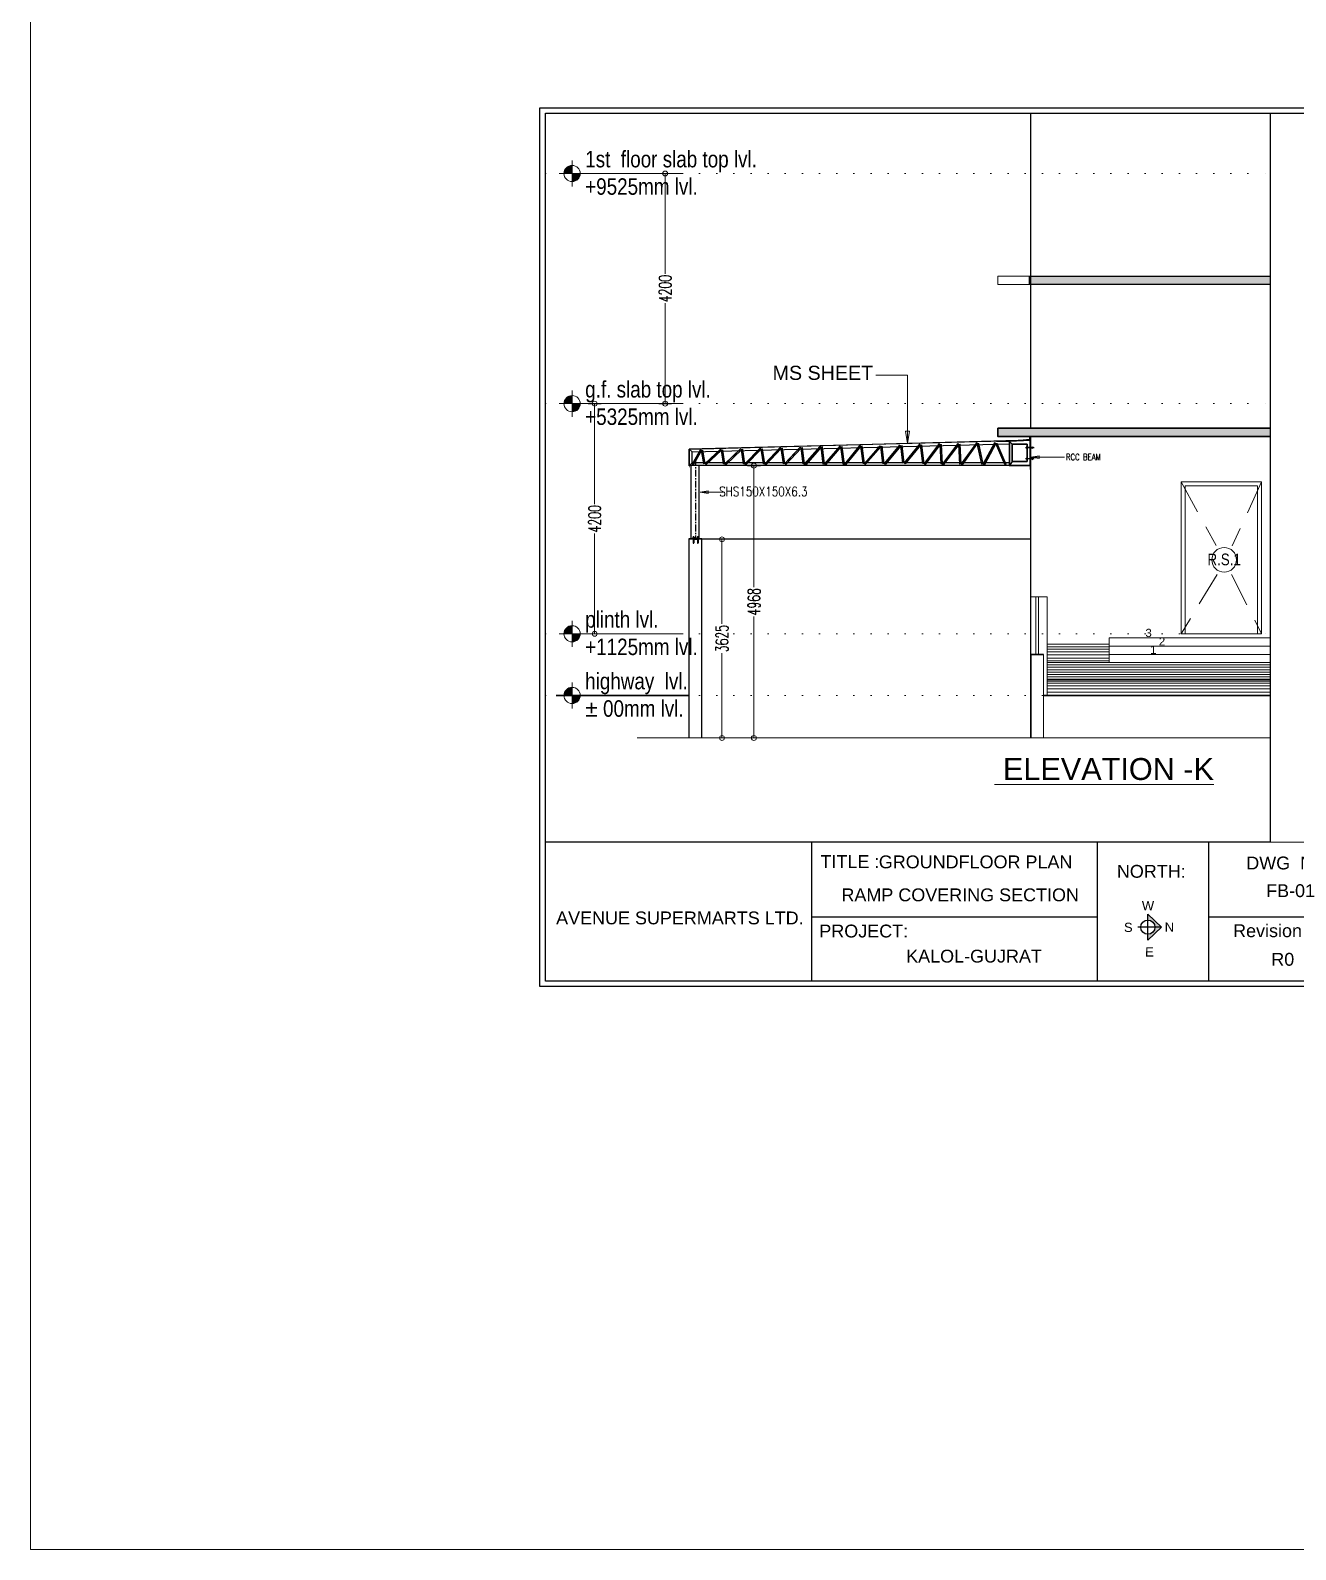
# Model space of a CAD drawing. Header units: inches. Extents: x 148614 to 294443, y 4730 to 138360.
# Drawn here: x 148614 to 171695, y 4730 to 32454 of the extents above; entities that cross this region are included whole.
import ezdxf
from ezdxf.enums import TextEntityAlignment as Align

# ---------------------------------------------------------------- set-up
doc = ezdxf.new("R2010")
doc.units = ezdxf.units.IN
doc.header["$MEASUREMENT"] = 0
for name, pattern in [('CENTER', [2, 1.25, -0.25, 0.25, -0.25]), ('DASHED', [0.75, 0.5, -0.25]), ('DOT2', [0.125, 0, -0.125]), ('HIDDEN2', [0.1875, 0.125, -0.0625])]:
    doc.linetypes.add(name, pattern=pattern)
doc.layers.get('DEFPOINTS').update_dxf_attribs({"color": 40, "lineweight": 15})
for name, color, linetype, lineweight in [('00_after bu', 7, 'Continuous', 13), ('BEAM IN MS', 32, 'Continuous', 15), ('Bolts aa', 251, 'Continuous', 9), ('box', 220, 'Continuous', 13), ('description text', 34, 'Continuous', 15), ('DIAMENSION', 122, 'Continuous', 15), ('dim inside', 5, 'Continuous', 15), ('door window text', 242, 'Continuous', 13), ('dotted gen.& dotted windows', 252, 'HIDDEN2', 15), ('fabr ele', 235, 'Continuous', 15), ('level text', 34, 'Continuous', 13), ('r.c.c', 1, 'Continuous', 30), ('refrence', 5, 'DOT2', 15), ('REMARKS', 170, 'Continuous', 13), ('room text', 7, 'Continuous', 13), ('SDA_BK HATCH', 8, 'Continuous', 9), ('symboles', 7, 'Continuous', 0), ('text', 7, 'Continuous', 15), ('wall cut', 7, 'Continuous', 30), ('wall ele', 7, 'Continuous', 15), ('windows', 34, 'Continuous', 15)]:
    doc.layers.add(name, color=color, linetype=linetype, lineweight=lineweight)
for name, color, linetype in [('1-reducer', 2, 'Continuous'), ('ALL TEXT', 7, 'Continuous'), ('BOR', 3, 'Continuous'), ('DEVELOPER', 10, 'Continuous'), ('DIM', 7, 'Continuous'), ('DIM 02 DMART', 8, 'Continuous'), ('EQ', 1, 'Continuous'), ('riser', 7, 'Continuous'), ('S-GRIDE LINE', 8, 'CENTER'), ('S-STEEL MEMBER', 2, 'Continuous'), ('S-TEXT-1', 4, 'Continuous'), ('SDA_TEXT', 21, 'Continuous'), ('title', 7, 'Continuous')]:
    doc.layers.add(name, color=color, linetype=linetype)
doc.styles.add('AR', font='arial.ttf')
doc.styles.add('ARIAL', font='arial.ttf')
doc.styles.add('ARIAL-N', font='ARIALN.TTF')
doc.styles.add('dim detail', font='simplex.shx', dxfattribs={"width": 0.65})
doc.styles.add('level text', font='ARIALN.TTF', dxfattribs={"height": 150})
doc.styles.add('opning tag', font='ARIALN.TTF', dxfattribs={"height": 175})
doc.styles.add('Romans', font='simplex.shx')
doc.styles.add('SDA-TITLE', font='arial.ttf', dxfattribs={"height": 100})
doc.linetypes.add('FENCELINE1', pattern='A,0.25,-0.1,[133,ltypeshp.shx,S=0.1,R=0,X=-0.1,Y=0],-0.1,1', length=1.45)
doc.dimstyles.new('dim inside', dxfattribs={"dimtxt": 225, "dimasz": 180, "dimexe": 0, "dimexo": 0, "dimgap": 10, "dimtad": 0, "dimdec": 0, "dimzin": 0, "dimdsep": 46, "dimtxsty": 'dim detail', "dimblk": 'SMALL', "dimcen": 0.09, "dimse1": 1, "dimse2": 1, "dimclrd": 256, "dimclrt": 256, "dimadec": 0, "dimazin": 0, "dimtfac": 1, "dimtdec": 0, "dimtofl": 0, "dimtmove": 1, "dimatfit": 3, "dimldrblk": 'SMALL', "dimfxl": 1, "dimtolj": 1, "dimtzin": 0, "dimlwd": -1, "dimarcsym": 2})

# ---------------------------------------------------------------- blocks, each defined once
blk = doc.blocks.new('lvl sign')
at = {"layer": 'level text'}
for p, q in [((-160, 0), (160, 0)), ((0, -160), (0, 160)), ((0, 0), (1350, 0))]:
    blk.add_line(p, q, dxfattribs=at)
at = {"layer": 'level text', "const_width": 100}
for points in [[(0, 50, 0.414214), (-50, 0, 1)], [(0, -50, 0.414214), (50, 0, 1)]]:
    blk.add_lwpolyline(points, format="xyb", dxfattribs=at)
at = {"layer": 'level text'}
blk.add_circle((0, 0), 100, dxfattribs=at)
blk = doc.blocks.new('_Small')
at = {"color": 0, "linetype": 'ByBlock', "lineweight": -2}
blk.add_line((0, 0.65), (0, -0.65), dxfattribs=at)
blk.add_circle((0, 0), 0.25, dxfattribs=at)
blk = doc.blocks.new('*D371')
at = {"layer": 'DEFPOINTS', "color": 0}
for p in [(158347, 25642), (158907, 25642), (158347, 21442)]:
    blk.add_point(p, dxfattribs=at)
at = {"layer": 'dim inside', "linetype": 'ByBlock'}
for p, q in [((158907, 25642), (158907, 23810)), ((158907, 21442), (158907, 23274))]:
    blk.add_line(p, q, dxfattribs=at)
at = {"layer": 'dim inside', "xscale": 180, "yscale": 180, "zscale": 180}
for p, rotation in [((158907, 25642), 90), ((158907, 21442), 270)]:
    blk.add_blockref('_Small', p, dxfattribs=dict(at, rotation=rotation))
at = {"layer": 'dim inside', "insert": (158907, 23542), "char_height": 225, "attachment_point": 5, "rotation": 90, "style": 'dim detail'}
blk.add_mtext('\\A1;4200', dxfattribs=at)
blk = doc.blocks.new('*D372')
at = {"layer": 'DEFPOINTS', "color": 0}
for p in [(158347, 29842), (160194, 29842), (158347, 25642)]:
    blk.add_point(p, dxfattribs=at)
at = {"layer": 'dim inside', "linetype": 'ByBlock'}
for p, q in [((160194, 29842), (160194, 28010)), ((160194, 25642), (160194, 27474))]:
    blk.add_line(p, q, dxfattribs=at)
at = {"layer": 'dim inside', "xscale": 180, "yscale": 180, "zscale": 180}
for p, rotation in [((160194, 29842), 90), ((160194, 25642), 270)]:
    blk.add_blockref('_Small', p, dxfattribs=dict(at, rotation=rotation))
at = {"layer": 'dim inside', "insert": (160194, 27742), "char_height": 225, "attachment_point": 5, "rotation": 90, "style": 'dim detail'}
blk.add_mtext('\\A1;4200', dxfattribs=at)
blk = doc.blocks.new('opning tag')
at = {"layer": 'door window text', "linetype": 'Continuous'}
blk.add_circle((0, 0), 132, dxfattribs=at)
at = {"layer": 'door window text', "style": 'opning tag'}
blk.add_attdef('D1', text='', height=125, dxfattribs=at).set_placement((0, -58), align=Align.CENTER)
blk = doc.blocks.new('*D373')
at = {"layer": 'DEFPOINTS', "color": 0}
for p in [(160864, 23167), (161230, 23167), (160864, 19542)]:
    blk.add_point(p, dxfattribs=at)
at = {"layer": 'dim inside'}
for p, q in [((161230, 23167), (161230, 21622)), ((161230, 19542), (161230, 21087))]:
    blk.add_line(p, q, dxfattribs=at)
at = {"layer": 'dim inside', "xscale": 180, "yscale": 180, "zscale": 180}
for p, rotation in [((161230, 23167), 90), ((161230, 19542), 270)]:
    blk.add_blockref('_Small', p, dxfattribs=dict(at, rotation=rotation))
at = {"layer": 'dim inside', "insert": (161230, 21355), "char_height": 225, "attachment_point": 5, "rotation": 90, "style": 'dim detail'}
blk.add_mtext('\\A1;3625', dxfattribs=at)
blk = doc.blocks.new('AF')
at = {"layer": 'DIM'}
for p, q in [((-277, 0), (-600, 1490)), ((-600, 1490), (-282, 1490)), ((-282, 1490), (-600, 1490)), ((-282, 1490), (-137, 481)), ((135, 1490), (-137, 1490)), ((280, 1490), (135, 481)), ((275, 0), (598, 1490)), ((275, 0), (598, 1490)), ((598, 1490), (280, 1490)), ((598, 1490), (280, 1490))]:
    blk.add_line(p, q, dxfattribs=at)
at = {"layer": 'text'}
for p, q in [((-137, 481), (-137, 1490)), ((135, 481), (135, 1490))]:
    blk.add_line(p, q, dxfattribs=at)
blk = doc.blocks.new('A$C39CE5F5C')
at = {"layer": 'BOR'}
blk.add_line((0, 6), (0, -54), dxfattribs=at)
at = {"layer": 'box'}
for p, q in [((-2, 6), (2, 6)), ((-2, 6), (-2, 6)), ((-2, -31), (-2, 1)), ((2, 6), (2, 6)), ((2, -31), (2, 1))]:
    blk.add_line(p, q, dxfattribs=at)
at = {"layer": 'EQ'}
for p, q in [((-7, -1), (-7, 1)), ((7, 1), (-7, 1)), ((-5, 1), (-5, 5)), ((4, 6), (-4, 6)), ((-2, 1), (-2, 5)), ((2, 1), (2, 5)), ((5, 1), (5, 5)), ((7, -1), (7, 1)), ((-7, -1), (7, -1))]:
    blk.add_line(p, q, dxfattribs=at)
for centre, radius, start, end in [((-3, 4), 1.54, 40.9979, 139.0021), ((0, 0), 5.29, 64.0227, 115.9773), ((3, 4), 1.54, 40.9979, 139.0021)]:
    blk.add_arc(centre, radius, start, end, dxfattribs=at)
at = {"layer": 'riser'}
blk.add_line((-3, -31), (3, -31), dxfattribs=at)
at = {"layer": 'box', "xscale": -0.0092697143554688, "yscale": 0.0092697143554688, "zscale": 0.0092697143554688, "rotation": 180}
blk.add_blockref('AF', (0, -31), dxfattribs=at)
blk = doc.blocks.new('cfghfhdfhfh')
at = {"layer": 'SDA_BK HATCH', "ltscale": 0.5}
h = blk.add_hatch(dxfattribs=at)
h.set_pattern_fill('ANSI32,_O', color=256, scale=10)
h.set_pattern_definition([(45, (-3732036.4736, -89541.9916), (-2.6516504294, 2.6516504294), []), (45, (-3732034.706, -89541.9916), (-2.6516504294, 2.6516504294), [])])
h.paths.add_polyline_path([(522337, 25528), (522347, 25528), (522347, 25473), (522458, 25468), (522458, 25460), (522337, 25464)])
blk.add_line((522312, 25528), (522347, 25528))
at = {"color": 5}
for p, q in [((522333, 25390), (522333, 25440)), ((522334, 25460, -9878), (528546, 25290, -8701)), ((522334, 25456), (528552, 25296, -8701)), ((528502, 25249, -8701), (522718, 25397, -8708)), ((528502, 25249, -8701), (528552, 25296, -8701)), ((528502, 25249, -8701), (528552, 25296, -8701)), ((528502, 25046, -8701), (528502, 25249, -8701)), ((528546, 25002, -8701), (528546, 25290, -8701)), ((528552, 24995, -8701), (528552, 25296, -8701)), ((522663, 25071), (522712, 25001, -8701)), ((522718, 25045, -8709), (528502, 25046, -8701)), ((522718, 25001, -8702), (528546, 25002, -8701)), ((522718, 24995, -8701), (528552, 24996, -8701)), ((528502, 25046, -8701), (528552, 24996, -8701)), ((528502, 25046, -8701), (528552, 24996, -8701))]:
    blk.add_line(p, q, dxfattribs=at)
at = {"linetype": 'ByBlock'}
blk.add_line((522719, 25440), (522719, 25440), dxfattribs=at)
at = {"color": 2}
for p, q in [((522770, 25020), (522938, 25401)), ((522774, 25020), (522942, 25401)), ((522795, 25018), (522963, 25400)), ((522963, 25400), (522938, 25401)), ((522963, 25399), (522985, 25410)), ((522963, 25400), (523170, 25011)), ((522981, 25408), (523186, 25024)), ((522985, 25410), (523189, 25027)), ((523189, 25027), (523273, 25400)), ((523193, 25027), (523277, 25399)), ((523214, 25025), (523298, 25398)), ((523298, 25398), (523273, 25400)), ((523298, 25398), (523316, 25415)), ((523298, 25398), (523575, 25012)), ((523313, 25412), (523591, 25025)), ((523316, 25415), (523594, 25028)), ((523594, 25028), (523612, 25387)), ((523598, 25028), (523616, 25386)), ((523637, 25385), (523612, 25387)), ((523619, 25026), (523637, 25385)), ((523637, 25385), (523655, 25402)), ((523637, 25385), (523912, 25015)), ((523652, 25399), (523928, 25028)), ((523655, 25402), (523931, 25031)), ((523931, 25031), (523949, 25385)), ((523935, 25030), (523953, 25385)), ((523974, 25383), (523949, 25385)), ((523956, 25029), (523974, 25383)), ((523974, 25383), (523993, 25400)), ((523974, 25383), (524250, 25018)), ((523990, 25397), (524266, 25032)), ((523993, 25400), (524269, 25034)), ((524269, 25034), (524309, 25379)), ((524273, 25034), (524313, 25378)), ((524294, 25033), (524333, 25372)), ((524333, 25372), (524309, 25379)), ((524352, 25388), (524333, 25372)), ((524333, 25372), (524613, 25029)), ((524349, 25386), (524629, 25043)), ((524352, 25388), (524632, 25045)), ((524632, 25045), (524672, 25362)), ((524636, 25045), (524676, 25361)), ((524657, 25044), (524696, 25355)), ((524696, 25355), (524672, 25362)), ((524715, 25372), (524696, 25355)), ((524696, 25355), (524976, 25022)), ((524712, 25369), (524992, 25035)), ((524715, 25372), (524995, 25038)), ((524995, 25038), (525035, 25349)), ((524999, 25038), (525039, 25348)), ((525020, 25036), (525060, 25342)), ((525060, 25342), (525035, 25349)), ((525078, 25358), (525060, 25342)), ((525060, 25342), (525339, 25022)), ((525075, 25356), (525355, 25035)), ((525078, 25358), (525358, 25038)), ((525358, 25038), (525399, 25360)), ((525362, 25038), (525402, 25359)), ((525383, 25036), (525423, 25352)), ((525423, 25352), (525399, 25360)), ((525441, 25369), (525423, 25352)), ((525423, 25352), (525702, 25010)), ((525438, 25367), (525718, 25023)), ((525441, 25369), (525721, 25026)), ((525721, 25026), (525762, 25344)), ((525725, 25026), (525766, 25343)), ((525746, 25024), (525786, 25337)), ((525786, 25337), (525762, 25344)), ((525804, 25354), (525786, 25337)), ((525786, 25337), (526066, 25012)), ((525802, 25351), (526082, 25025)), ((525804, 25354), (526085, 25028)), ((526085, 25028), (526125, 25338)), ((526089, 25028), (526129, 25337)), ((526110, 25026), (526149, 25331)), ((526149, 25331), (526125, 25338)), ((526168, 25348), (526149, 25331)), ((526149, 25331), (526429, 25012)), ((526165, 25345), (526445, 25026)), ((526168, 25348), (526448, 25028)), ((526448, 25028), (526488, 25325)), ((526452, 25028), (526492, 25324)), ((526473, 25027), (526512, 25318)), ((526512, 25318), (526488, 25325)), ((526531, 25335), (526512, 25318)), ((526512, 25318), (526792, 25017)), ((526528, 25332), (526808, 25030)), ((526531, 25335), (526811, 25033)), ((526811, 25033), (526851, 25317)), ((526815, 25033), (526855, 25316)), ((526836, 25031), (526876, 25310)), ((526876, 25310), (526851, 25317)), ((526894, 25327), (526876, 25310)), ((526876, 25310), (527155, 25012)), ((526891, 25324), (527171, 25026)), ((526894, 25327), (527174, 25028)), ((527174, 25028), (527215, 25305)), ((527178, 25028), (527218, 25304)), ((527199, 25027), (527239, 25298)), ((527239, 25298), (527215, 25305)), ((527257, 25314), (527239, 25298)), ((527239, 25298), (527518, 25013)), ((527254, 25312), (527534, 25026)), ((527257, 25314), (527537, 25029)), ((527537, 25029), (527578, 25295)), ((527541, 25029), (527582, 25294)), ((527562, 25027), (527602, 25287)), ((527602, 25287), (527578, 25295)), ((527620, 25304), (527602, 25287)), ((527602, 25287), (527881, 25015)), ((527617, 25302), (527898, 25029)), ((527620, 25304), (527901, 25031)), ((527901, 25031), (527941, 25287)), ((527905, 25031), (527945, 25285)), ((527926, 25029), (527965, 25279)), ((527965, 25279), (527941, 25287)), ((527984, 25296), (527965, 25279)), ((527965, 25279), (528245, 25017)), ((527981, 25293), (528261, 25031)), ((527984, 25296), (528264, 25033)), ((528264, 25033), (528304, 25279)), ((528268, 25033), (528308, 25278)), ((528289, 25032), (528328, 25272)), ((528328, 25272), (528304, 25279)), ((528328, 25272), (528347, 25289)), ((528328, 25272), (528347, 25289)), ((528328, 25272), (528481, 25008)), ((528344, 25286), (528499, 25019)), ((528347, 25289), (528502, 25021)), ((522770, 25020), (522795, 25018)), ((523189, 25027), (523170, 25011)), ((523189, 25027), (523214, 25025)), ((523594, 25028), (523575, 25012)), ((523594, 25028), (523619, 25026)), ((523931, 25031), (523912, 25015)), ((523931, 25031), (523956, 25029)), ((524269, 25034), (524250, 25018)), ((524269, 25034), (524294, 25033)), ((524632, 25045), (524613, 25029)), ((524632, 25045), (524657, 25044)), ((524995, 25038), (524976, 25022)), ((524995, 25038), (525020, 25036)), ((525358, 25038), (525339, 25022)), ((525358, 25038), (525383, 25036)), ((525721, 25026), (525702, 25010)), ((525721, 25026), (525746, 25024)), ((526085, 25028), (526066, 25012)), ((526085, 25028), (526110, 25026)), ((526448, 25028), (526429, 25012)), ((526448, 25028), (526473, 25027)), ((526811, 25033), (526792, 25017)), ((526811, 25033), (526836, 25031)), ((527174, 25028), (527155, 25012)), ((527174, 25028), (527199, 25027)), ((527537, 25029), (527518, 25013)), ((527537, 25029), (527562, 25027)), ((527901, 25031), (527881, 25015)), ((527901, 25031), (527926, 25029)), ((528264, 25033), (528245, 25017)), ((528264, 25033), (528289, 25032)), ((528502, 25021), (528481, 25008))]:
    blk.add_line(p, q, dxfattribs=at)
at = {"color": 7, "const_width": 10}
blk.add_lwpolyline([(522334, 25528), (522334, 25460), (528552, 25296), (528552, 24995), (528552, 24967)], dxfattribs=at)
at = {"color": 5}
for points in [[(522334, 25460), (522713, 25440)], [(522334, 25460), (522334, 24995)], [(522334, 25454), (522707, 25434)], [(522340, 25461), (522340, 25461), (522340, 24995)], [(522389, 25388), (522663, 25388), (522662, 25071)], [(522663, 25388), (522389, 25387), (522390, 25071)], [(522389, 25071), (522663, 25071), (522662, 25388)], [(522663, 25071), (522389, 25072), (522390, 25388)], [(522663, 25387), (522713, 25440)], [(522713, 25440), (522713, 25440), (522712, 24995)], [(522719, 25440), (522718, 24995)]]:
    blk.add_lwpolyline(points, dxfattribs=at)
at = {"linetype": 'ByBlock'}
blk.add_lwpolyline([(522719, 25440), (522949, 25440)], dxfattribs=at)
at = {"color": 5, "elevation": -8701}
for points in [[(522333, 25001), (522712, 25001)], [(522333, 24995), (522718, 24995)]]:
    blk.add_lwpolyline(points, dxfattribs=at)
at = {"layer": 'symboles'}
blk.add_lwpolyline([(522462, 25468), (522347, 25473), (522347, 25528)], dxfattribs=at)
at = {"layer": '1-reducer', "color": 5, "linetype": 'Continuous', "xscale": 2.370912953667218, "yscale": 2.370912939310075, "zscale": 2.3709129224915, "rotation": 269.9620162981253}
for p in [(522391, 25326), (522392, 25124)]:
    blk.add_blockref('A$C39CE5F5C', p, dxfattribs=at)
blk = doc.blocks.new('bolt 2')
at = {"color": 9, "linetype": 'CENTER'}
blk.add_line((19, 0), (-52, 0), dxfattribs=at)
at = {"color": 0, "linetype": 'ByBlock'}
for p, q in [((-46, 0), (-44, 4)), ((-44, 4), (-44, -4)), ((-39, 4), (-44, 4)), ((-41, 3), (-40, 4)), ((-41, 3), (-41, -3)), ((-40, 4), (-40, -4)), ((-39, 3), (-40, 4)), ((-39, 4), (-24, 4)), ((-39, 4), (-39, 1)), ((-39, 1), (-25, 0)), ((-35, -1), (-35, 1)), ((-25, 0), (-25, 0)), ((-24, 4), (-24, 3)), ((-24, 3), (-24, -3)), ((-22, 4), (2, 4)), ((-22, -4), (-22, 4)), ((-10, 4), (-10, -4)), ((-9, 4), (-9, -4)), ((-6, -4), (-6, 4)), ((-6, 3), (2, 3)), ((2, 7), (0, 7)), ((2, -8), (2, 8)), ((2, 8), (4, 8)), ((4, 8), (4, 0)), ((4, 6), (5, 7)), ((5, 7), (9, 7)), ((5, 4), (9, 4)), ((10, 6), (9, 7)), ((10, 6), (10, 0)), ((11, 4), (10, 4)), ((11, 3), (10, 3)), ((11, 4), (11, -4)), ((12, 3), (11, 4)), ((12, 3), (14, 3)), ((12, -3), (12, 3)), ((14, -3), (14, 3)), ((14, 3), (14, -3)), ((14, 3), (14, 3)), ((-44, -4), (-46, 0)), ((-39, -4), (-44, -4)), ((-41, -3), (-40, -4)), ((-40, -4), (-39, -3)), ((-39, -1), (-25, 0)), ((-39, -4), (-39, -1)), ((-39, -4), (-24, -4)), ((-24, -4), (-24, -3)), ((-22, -4), (2, -4)), ((-6, -3), (2, -3)), ((2, -8), (0, -8)), ((2, -8), (4, -8)), ((4, -8), (4, 0)), ((4, -6), (5, -7)), ((5, -4), (9, -4)), ((5, -7), (9, -7)), ((10, -6), (9, -7)), ((10, -6), (10, 0)), ((11, -3), (10, -3)), ((11, -4), (10, -4)), ((12, -3), (11, -4)), ((14, -3), (12, -3)), ((14, -3), (14, -3))]:
    blk.add_line(p, q, dxfattribs=at)
blk.add_circle((-20, 1), 0.391, dxfattribs=at)
for centre, radius, start, end in [((-23, 3), 0.888, 37.0592, 152.942), ((-18, 4), 5.7, 229.2518, 328.8272), ((-18, -4), 5.7, 31.1728, 130.7482), ((7, 5), 3.26, 145.5615, 214.4385), ((16, 0), 12.2, 162.383, 197.617), ((7, 5), 3.26, 325.5615, 34.4385), ((-2, 0), 12.2, 342.383, 17.617), ((-23, -3), 0.888, 207.058, 322.9407), ((7, -6), 3.26, 145.5615, 214.4385), ((7, -6), 3.26, 325.5615, 34.4385)]:
    blk.add_arc(centre, radius, start, end, dxfattribs=at)
blk = doc.blocks.new('*D378')
at = {"layer": 'DEFPOINTS', "color": 0}
for p in [(161706, 24510, -8701), (161813, 24510), (161705, 19542)]:
    blk.add_point(p, dxfattribs=at)
at = {"layer": 'dim inside'}
for p, q in [((161813, 24510), (161813, 22294)), ((161813, 19542), (161813, 21759))]:
    blk.add_line(p, q, dxfattribs=at)
at = {"layer": 'dim inside', "xscale": 180, "yscale": 180, "zscale": 180}
for p, rotation in [((161813, 24510), 90), ((161813, 19542), 270)]:
    blk.add_blockref('_Small', p, dxfattribs=dict(at, rotation=rotation))
at = {"layer": 'dim inside', "insert": (161813, 22026), "char_height": 225, "attachment_point": 5, "rotation": 90, "style": 'dim detail'}
blk.add_mtext('\\A1;4968', dxfattribs=at)

msp = doc.modelspace()

# ---------------------------------------------------------------- hatches: boundary and pattern name
h = msp.add_hatch(color=256)
h.dxf.hatch_style = 1
h.paths.add_polyline_path([(169249, 16089.3), (168998.7, 16327), (168998.7, 16219.6, -0.4142136), (169128.9, 16089.3)])
h.paths.add_polyline_path([(169249, 16089.3), (169128.9, 16089.3, -0.4142136), (168998.7, 15959.1), (168998.7, 15854.2)])
at = {"layer": 'REMARKS'}
h = msp.add_hatch(color=104, dxfattribs=at)
h.dxf.hatch_style = 1
h.paths.add_polyline_path([(166839.4, 27967.2), (166839.4, 27817.2), (171232.3, 27817.2), (171232.3, 27967.2)])
h = msp.add_hatch(color=104, dxfattribs=at)
h.dxf.hatch_style = 1
h.paths.add_polyline_path([(171232.3, 25042.2), (171232.3, 25192.2), (166264.4, 25192.2), (166264.4, 25042.2)])

# ---------------------------------------------------------------- linework, layer by layer
msp.add_line((169249, 16089.3, 0.8), (168815, 16089.3, 0.8))
at = {"linetype": 'Continuous'}
msp.add_lwpolyline([(158009.4, 30942.5), (184955.1, 30942.5)], dxfattribs=at)
at = {"linetype": 'ByBlock', "lineweight": 0}
msp.add_lwpolyline([(158009.4, 17640.7), (184955.1, 17640.7), (184955.1, 15105.4), (158009.4, 15105.4)], close=True, dxfattribs=at)
msp.add_lwpolyline([(168998.7, 16327), (169249, 16089.3), (168998.7, 15854.2)], close=True)
msp.add_circle((168998.7, 16089.3), 130.3)
at = {"layer": '00_after bu'}
for p, q in [((168294.4, 21367.2), (171232.3, 21367.2)), ((168294.4, 20917.2), (168294.4, 21367.2)), ((167164.4, 21254.3), (168294.4, 21254.3)), ((167164.4, 21204.9), (168294.4, 21204.9)), ((167164.4, 21164.4), (168294.4, 21164.4)), ((167164.4, 21110.4), (168294.4, 21110.4)), ((168294.4, 21217.2), (171232.3, 21217.2)), ((167164.4, 21056.3), (168294.4, 21056.3)), ((167164.4, 20996.3), (168294.4, 20996.3)), ((167164.4, 20948.2), (168294.4, 20948.2)), ((168294.4, 21067.2), (171232.3, 21067.2))]:
    msp.add_line(p, q, dxfattribs=at)
at = {"layer": '00_after bu', "color": 253}
for p, q in [((171232.3, 20917.2), (167164.4, 20917.2)), ((167164.4, 20874.1), (171232.3, 20874.1)), ((167164.4, 20831), (171232.3, 20831)), ((167164.4, 20788), (171232.3, 20788)), ((167164.4, 20744.9), (171232.3, 20744.9)), ((167164.4, 20701.8), (171232.3, 20701.8)), ((167164.4, 20658.8), (171232.3, 20658.8)), ((167164.4, 20615.7), (171232.3, 20615.7)), ((167164.4, 20603), (171232.3, 20603)), ((167164.4, 20577.7), (171232.3, 20577.7)), ((167164.4, 20540.9), (171232.3, 20540.9)), ((167164.4, 20494.2), (171232.3, 20494.2)), ((167164.4, 20439.7), (171232.3, 20439.7)), ((167164.4, 20379.8), (171232.3, 20379.8))]:
    msp.add_line(p, q, dxfattribs=at)
at = {"layer": '00_after bu'}
msp.add_lwpolyline([(167094.4, 21067.2), (167094.4, 19542.2)], dxfattribs=at)
at = {"layer": 'BEAM IN MS'}
for points in [[(148614, 60177.2), (294442.9, 60177.2), (294442.9, 4730.5), (148614, 4730.5)], [(166864.4, 25042.2), (166852.4, 25042.2), (166852.4, 24442.2), (166864.4, 24442.2)]]:
    msp.add_lwpolyline(points, close=True, dxfattribs=at)
msp.add_lwpolyline([(184955.1, 30942.5), (184955.1, 17640.7), (158009.4, 17640.7), (158009.4, 30942.5)], dxfattribs=at)
at = {"layer": 'DIAMENSION', "color": 3}
msp.add_lwpolyline([(159683.6, 19542.2), (171232.3, 19542.2)], dxfattribs=at)
at = {"layer": 'DIM 02 DMART'}
for points in [[(157909.4, 31042.5), (185055.1, 31042.5), (185055.1, 15005.4), (157909.4, 15005.4)], [(158009.4, 30942.5), (184955.1, 30942.5), (184955.1, 15105.4), (158009.4, 15105.4)]]:
    msp.add_lwpolyline(points, close=True, dxfattribs=at)
msp.add_lwpolyline([(171232.3, 30942.5), (171232.3, 17640.7), (158009.4, 17640.7), (158009.4, 30942.5)], dxfattribs=at)
at = {"layer": 'dotted gen.& dotted windows', "ltscale": 5000}
for points in [[(169604.4, 24217.1), (170247.3, 23052.4)], [(171074.4, 24217.1), (170540.1, 23049.8)], [(170263.1, 22523.7), (169604.4, 21442.1)], [(170524.5, 22526.1), (171074.4, 21442.1)]]:
    msp.add_lwpolyline(points, dxfattribs=at)
at = {"layer": 'fabr ele'}
msp.add_lwpolyline([(166954.4, 22117.2), (167004.4, 22117.2), (167004.4, 21067.2), (166954.4, 21067.2)], close=True, dxfattribs=at)
at = {"layer": 'r.c.c', "lineweight": 30}
msp.add_lwpolyline([(160706.1, 23167.1), (160776.8, 23167.1)], dxfattribs=at)
at = {"layer": 'refrence', "color": 5, "ltscale": 2500}
for p, q in [((158009.4, 29842.1), (171232.3, 29842.1)), ((158009.4, 25642.1), (171232.3, 25642.1)), ((158009.4, 21442.1), (171232.3, 21442.1)), ((158009.4, 20317.1), (171232.3, 20317.1))]:
    msp.add_line(p, q, dxfattribs=at)
at = {"layer": 'S-GRIDE LINE', "ltscale": 100}
msp.add_line((160744.8, 24635), (160744.8, 23181.9), dxfattribs=at)
at = {"layer": 'S-STEEL MEMBER', "lineweight": -2}
for p, q in [((160666.5, 23181.9), (160666.5, 24510.3, 481465.4)), ((160816.5, 23181.9), (160816.5, 24510.3, 491882.1))]:
    msp.add_line(p, q, dxfattribs=at)
at = {"layer": 'S-STEEL MEMBER', "color": 6, "lineweight": -2}
msp.add_lwpolyline([(160634.4, 23181.9), (160864.4, 23181.9), (160864.4, 23167.1), (160634.4, 23167.1)], close=True, dxfattribs=at)
at = {"layer": 'title'}
for p, q in [((162862.5, 17640.7), (162862.5, 15105.4)), ((168075.6, 17640.7), (168075.6, 15105.4)), ((170105.4, 17640.7), (170105.4, 15105.4)), ((162862.5, 16277.3), (168075.6, 16277.3)), ((170105.4, 16277.3), (177199.5, 16277.3))]:
    msp.add_line(p, q, dxfattribs=at)
at = {"layer": 'wall cut'}
for p, q in [((166864.4, 21067.2), (167094.4, 21067.2)), ((158202.4, 20317.2), (160634.4, 20317.2)), ((167094.4, 20317.2), (171232.3, 20317.2))]:
    msp.add_line(p, q, dxfattribs=at)
for points in [[(171232.3, 25042.2), (166264.4, 25042.2), (166264.4, 25192.2), (171232.3, 25192.2)], [(166864.4, 19542.2), (166864.4, 21067.2)]]:
    msp.add_lwpolyline(points, dxfattribs=at)
at = {"layer": 'wall ele', "lineweight": 25}
for p, q in [((166864.4, 25192.2), (166864.4, 30942.5)), ((166864.4, 19542.2), (166864.4, 25042.2)), ((160864.4, 23167.1), (160634.4, 23167.1)), ((160634.4, 19542.2), (160634.4, 23167.1)), ((160864.4, 19542.2), (160864.4, 23167.1))]:
    msp.add_line(p, q, dxfattribs=at)
at = {"layer": 'wall ele', "color": 252, "lineweight": 25}
msp.add_line((166864.4, 23167.1), (160864.4, 23167.1), dxfattribs=at)
at = {"layer": 'wall ele'}
for points in [[(166864.4, 27967.2), (166264.4, 27967.2), (166264.4, 27817.2), (166864.4, 27817.2)], [(166864.4, 22117.2), (167164.4, 22117.2), (167164.4, 20317.1)]]:
    msp.add_lwpolyline(points, dxfattribs=at)
at = {"layer": 'wall ele', "lineweight": 25}
msp.add_lwpolyline([(171232.3, 27817.2), (166839.4, 27817.2), (166839.4, 27967.2), (171232.3, 27967.2)], dxfattribs=at)
at = {"layer": 'wall ele'}
msp.add_lwpolyline([(171074.4, 24217.1), (169604.4, 24217.1), (169604.4, 21442.1), (171074.4, 21442.1)], close=True, dxfattribs=at)
at = {"layer": 'windows'}
msp.add_lwpolyline([(170999.4, 21442.1), (170999.4, 24142.1), (169679.4, 24142.1), (169679.4, 21442.1)], dxfattribs=at)

# ---------------------------------------------------------------- block references
at = {"layer": 'Bolts aa', "xscale": -1.967213302232267, "yscale": 1.967213302232267, "zscale": 1.967213302373611, "rotation": 270}
for p in [(160712.3, 23188), (160791.9, 23188)]:
    msp.add_blockref('bolt 2', p, dxfattribs=at)
at = {"layer": 'DEVELOPER', "linetype": 'FENCELINE1', "xscale": -1}
msp.add_blockref('cfghfhdfhfh', (689186.3, -485.3), dxfattribs=at)
at = {"layer": 'door window text', "xscale": 1.700000000186265, "yscale": 1.700000000186265, "zscale": 1.7}
msp.add_blockref('opning tag', (170391.4, 22792.1), dxfattribs=at).add_auto_attribs({'D1': 'R.S.1'})
at = {"layer": 'level text', "xscale": 1.484999999869615, "yscale": 1.484999999869615, "zscale": 1.485}
for p in [(158496.5, 29842.2), (158496.5, 25642.2), (158496.5, 21442.1), (158496.5, 20317.1)]:
    msp.add_blockref('lvl sign', p, dxfattribs=at)

# ---------------------------------------------------------------- texts
at = {"layer": '00_after bu', "char_height": 150, "width": 2814.375, "attachment_point": 1, "style": 'ARIAL'}
for s, insert in [('3', (168954.2, 21533.9)), ('2', (169199.9, 21379.1)), ('1', (169041, 21226))]:
    msp.add_mtext(s, dxfattribs=dict(at, insert=insert))
at = {"layer": 'ALL TEXT', "color": 7, "linetype": 'ByBlock', "lineweight": 0, "style": 'ARIAL'}
for s, p in [('GROUNDFLOOR PLAN', (164090.9, 17162.7)), ('RAMP COVERING SECTION', (163409, 16561.1)), ('KALOL-GUJRAT', (164590, 15443.4))]:
    msp.add_text(s, height=234.593, dxfattribs=at).set_placement(p)
at = {"layer": 'ALL TEXT', "color": 7, "linetype": 'DASHED', "ltscale": 0.9, "style": 'ARIAL'}
msp.add_text('AVENUE SUPERMARTS LTD.', height=234.593, dxfattribs=at).set_placement((160462.3, 16258), align=Align.MIDDLE)
at = {"layer": 'ALL TEXT', "color": 7, "linetype": 'DASHED', "ltscale": 0.9, "attachment_point": 1, "style": 'ARIAL'}
for s, insert, char_height, width in [('TITLE :', (163027.2, 17403.4), 234.59, 1981.039), ('NORTH:', (168434, 17225.1), 234.59, 1981.039), ('DWG  NO:', (170794.5, 17377.4), 234.59, 1981.039), ('FB-01', (171156.9, 16872.4), 234.59, 1981.039), ('PROJECT:', (163006, 16135.8), 234.59, 1981.039), ('Revision  NO:', (170554.3, 16141.7), 234.593, 2708.532), ('R0', (171250.8, 15620), 234.59, 2708.532)]:
    msp.add_mtext(s, dxfattribs=dict(at, insert=insert, char_height=char_height, width=width))
at = {"layer": 'DEVELOPER', "ltscale": 0.5, "insert": (160695.4, 26333.1), "char_height": 257.04, "width": 4751.143, "attachment_point": 1, "rotation": 360, "style": 'ARIAL-N'}
msp.add_mtext('\\pxqc;{\\fArial|b0|i0|c0|p34;MS SHEET}', dxfattribs=at)
at = {"layer": 'level text', "char_height": 300, "width": 3611.105, "attachment_point": 1, "style": 'level text'}
for s, insert in [('1st  floor slab top lvl.\\P\\pxql;+9525mm lvl.', (158734.9, 30254.4)), ('g.f. slab top lvl.\\P\\pxql;+5325mm lvl.', (158734.9, 26054.4)), ('plinth lvl.\\P\\pxql;+1125mm lvl.', (158734.9, 21854.4)), ('highway  lvl.\\P± 00mm lvl.', (158734.9, 20729.4))]:
    msp.add_mtext(s, dxfattribs=dict(at, insert=insert))
at = {"layer": 'room text', "lineweight": 0, "ltscale": 300, "style": 'AR'}
msp.add_text('%%U ELEVATION -K', height=400, dxfattribs=at).set_placement((166199.8, 18775.3))
at = {"layer": 'S-TEXT-1', "color": 4, "style": 'Romans', "width": 0.8}
for s, height, p in [('RCC BEAM ', 115.27, (167505.6, 24668.1, 1371952.5)), ('SHS150X150X6.3', 172.9, (161178.7, 24039, 1371952.5))]:
    msp.add_text(s, height=height, dxfattribs=at).set_placement(p, align=Align.MIDDLE_LEFT)
at = {"layer": 'SDA_TEXT', "ltscale": 2, "style": 'SDA-TITLE'}
for s, p in [('W', (168890.2, 16395.6, 0)), ('S', (168563.6, 16001.2, 0.1)), ('N', (169307, 16004.9, 0.1)), ('E', (168948.9, 15553.6, 0.1))]:
    msp.add_text(s, height=169.4, rotation=359.90701, dxfattribs=at).set_placement(p)

# ---------------------------------------------------------------- dimensions: what is measured, and where the dimension line sits
at = {"layer": 'dim inside'}
for base, p1, p2, picture, middle in [((160193.9, 29842.2), (158346.6, 25642.2), (158346.6, 29842.2), '*D372', (160193.9, 27742.2)), ((158907.3, 25642.2), (158346.6, 21442.2), (158346.6, 25642.2), '*D371', (158907.3, 23542.2))]:
    dim = msp.add_linear_dim(base=base, p1=p1, p2=p2, angle=90, dimstyle='dim inside', override={"dimfxl": 50}, dxfattribs=at)
    dim.commit()
    dim.dimension.update_dxf_attribs({"geometry": picture, "text_midpoint": middle})
for base, p1, p2, picture, middle in [((161812.7, 24510.2), (161705.2, 19542.2), (161705.7, 24510.2, -8700.9), '*D378', (161812.7, 22026.2)), ((161229.6, 23167.1), (160864.4, 19542.2), (160864.4, 23167.1), '*D373', (161229.6, 21354.7))]:
    dim = msp.add_linear_dim(base=base, p1=p1, p2=p2, angle=90, dimstyle='dim inside', dxfattribs=at)
    dim.commit()
    dim.dimension.update_dxf_attribs({"geometry": picture, "text_midpoint": middle})

# ---------------------------------------------------------------- leaders
at = {"layer": 'description text'}
for points, override in [([(164614.6, 24915.6), (164614.6, 26160.1), (164039.9, 26160.1)], {"dimasz": 225, "dimldrblk": 'ClosedBlank', "dimfxl": 50}), ([(166866.8, 24668.1, 481590.7), (167476.8, 24668.1, 481590.7)], {"dimasz": 150, "dimldrblk": 'ClosedBlank', "dimfxl": 50}), ([(160830.8, 24029.7, 481590.7), (161251.1, 24029.7, 481590.7)], {"dimasz": 150, "dimldrblk": 'ClosedBlank', "dimfxl": 50})]:
    msp.add_leader(points, dimstyle='dim inside', override=override, dxfattribs=at)

doc.saveas('drawing.dxf')
